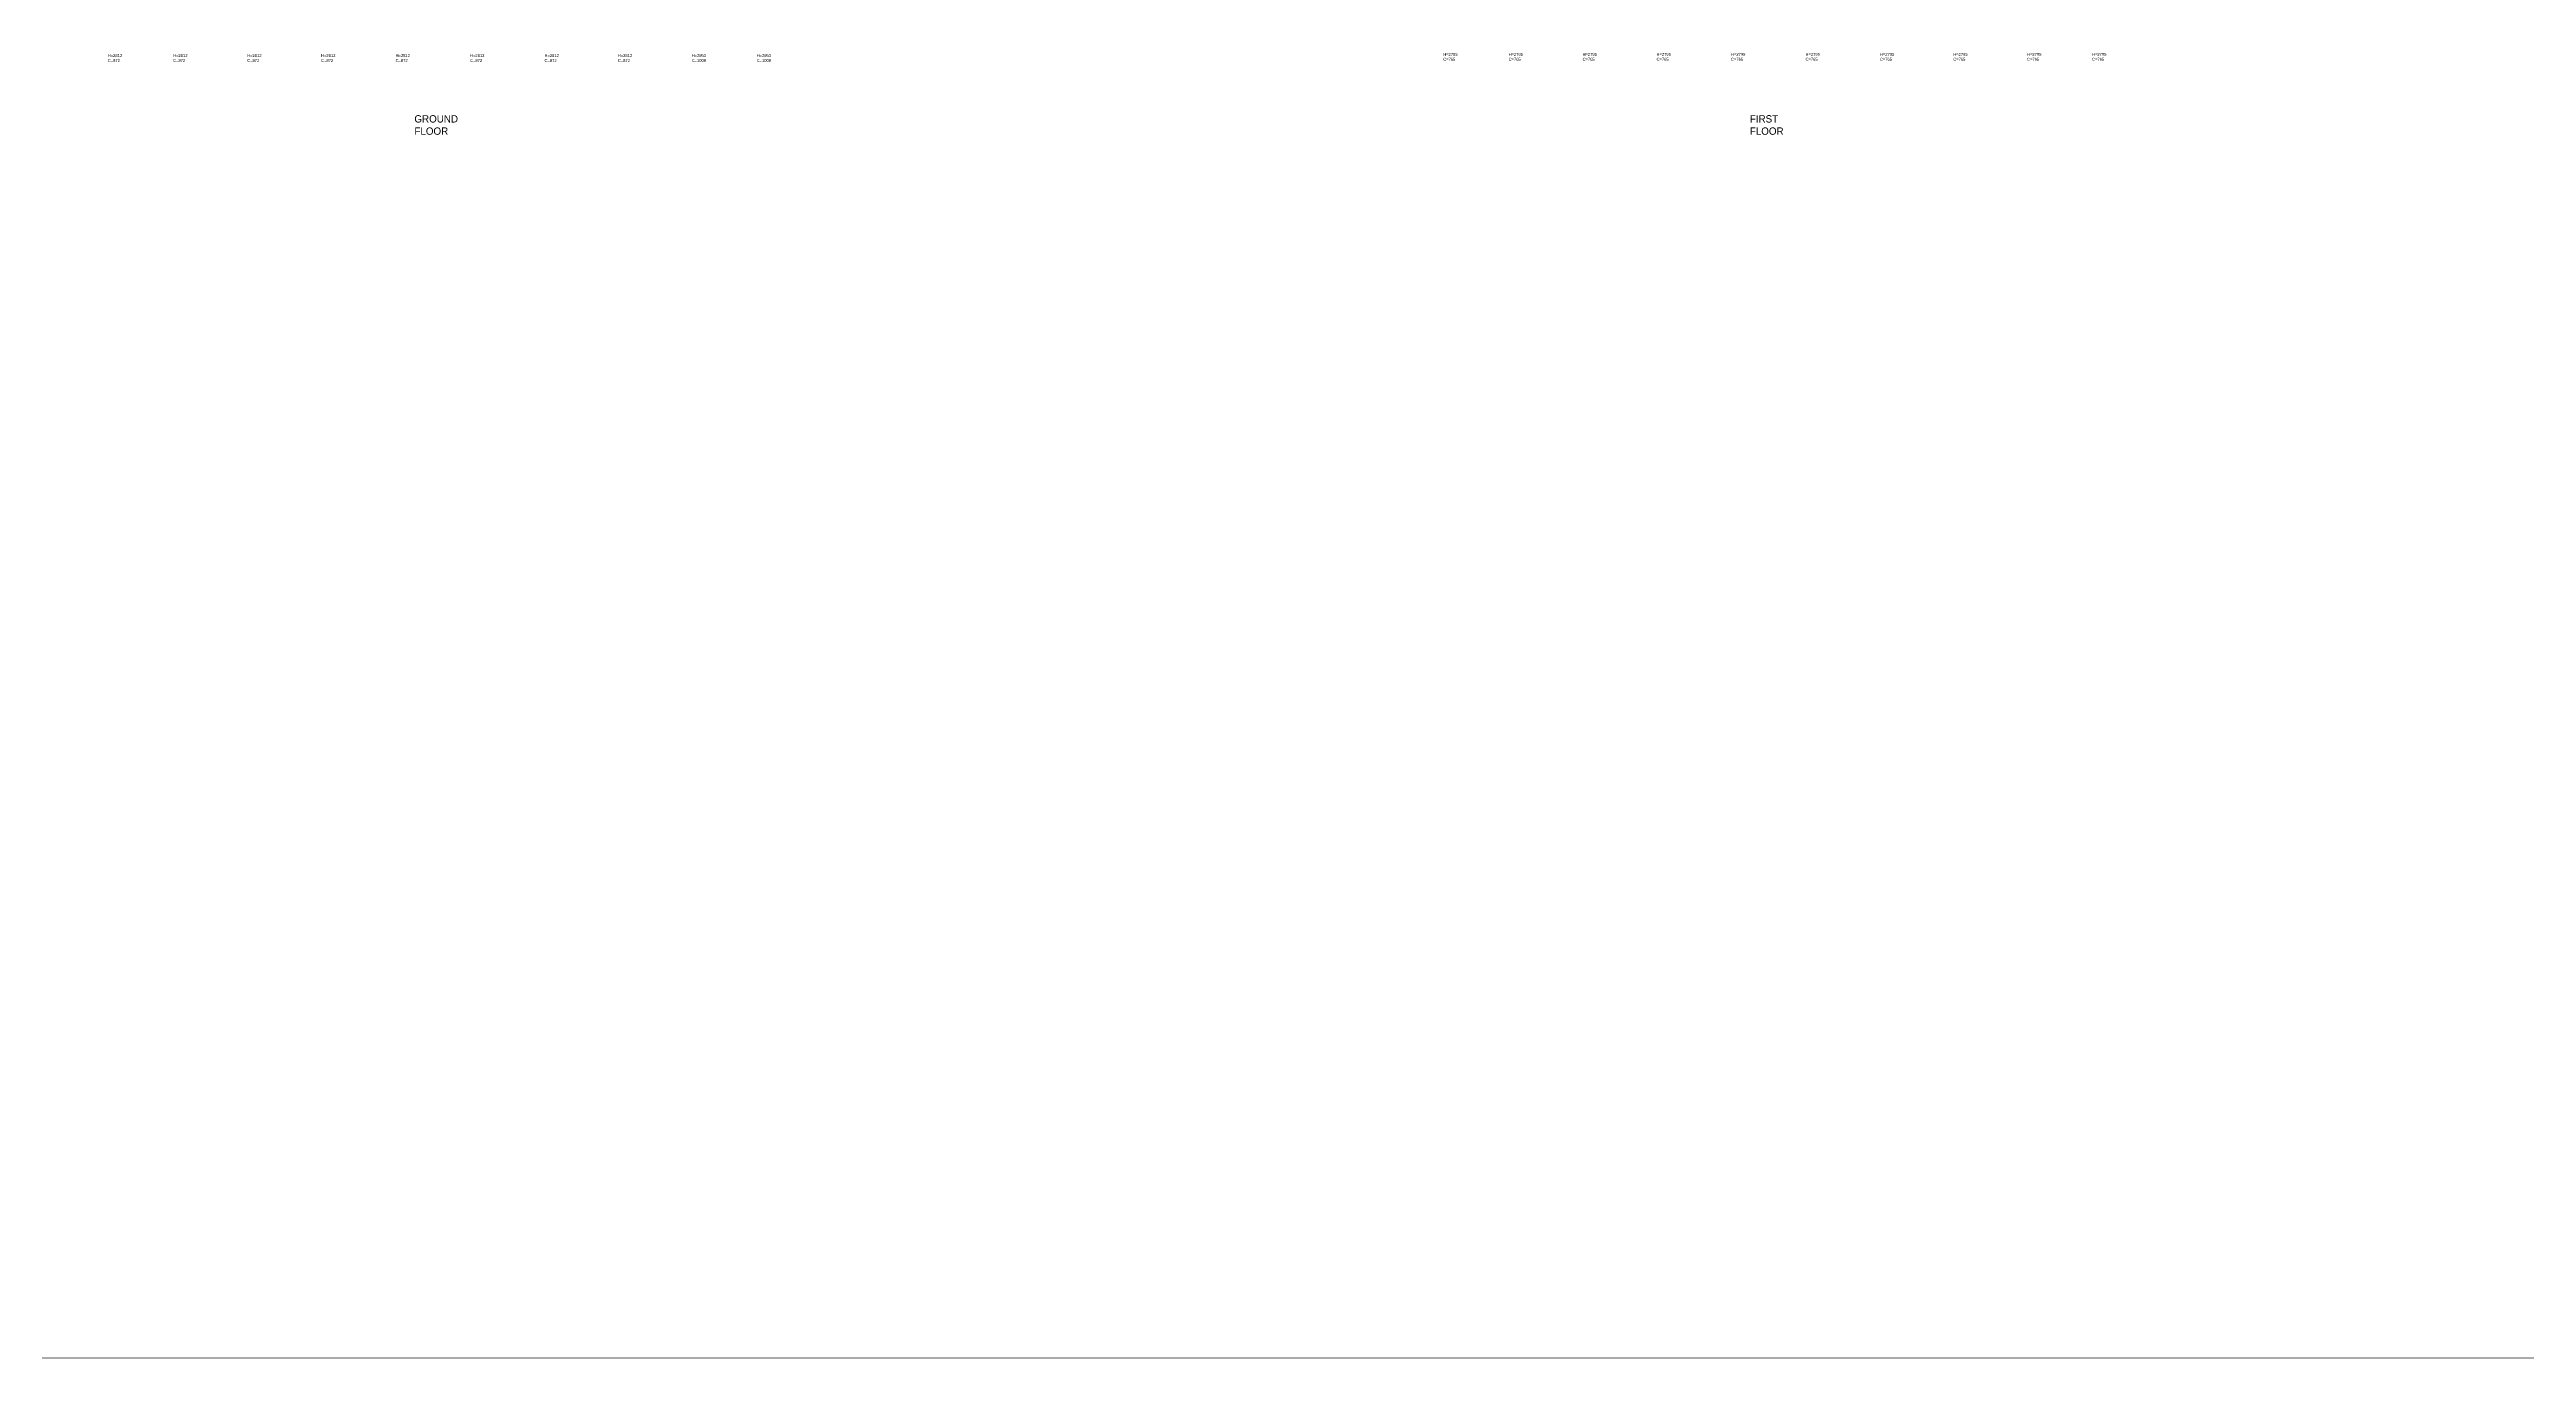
# Model space of a CAD drawing. Header units: millimetres. Extents: x 62976 to 1097852, y -110926 to 167100.
# Drawn here: x 851183 to 935511, y -71853 to -27300 of the extents above; entities that cross this region are included whole.
import ezdxf

# ---------------------------------------------------------------- set-up
doc = ezdxf.new("R2010")
doc.units = ezdxf.units.MM
doc.layers.add('Ceiling tag', color=1, linetype='Continuous', lineweight=15)
doc.layers.add('WALLS', color=7, linetype='Continuous', lineweight=15)
doc.styles.add('Century Gothic', font='GOTHIC.TTF')

msp = doc.modelspace()

# ---------------------------------------------------------------- linework, layer by layer
at = {"layer": 'WALLS', "ltscale": 2, "const_width": 30}
msp.add_lwpolyline([(778894, 45113), (1097837, 45113), (1097837, -71838), (778894, -71838)], close=True, dxfattribs=at)

# ---------------------------------------------------------------- texts
at = {"layer": 'Ceiling tag', "char_height": 100, "width": 730.14, "attachment_point": 7, "style": 'Century Gothic'}
for s, insert in [('H=2812\\PC=872', (853168, -27723)), ('H=2812\\PC=872', (855392, -27723)), ('H=2812\\PC=872', (857912, -27723)), ('H=2812\\PC=872', (860429, -27723)), ('H=2812\\PC=872', (862965, -27723)), ('H=2812\\PC=872', (865501, -27723)), ('H=2812\\PC=872', (868035, -27723)), ('H=2812\\PC=872', (870532, -27723)), ('H=2953\\PC=1008', (873045, -27723)), ('H=2953\\PC=1008', (875258, -27723)), ('H=2795\\PC=765', (898633, -27682)), ('H=2795\\PC=765', (900858, -27682)), ('H=2795\\PC=765', (903377, -27682)), ('H=2795\\PC=765', (905895, -27682)), ('H=2795\\PC=765', (908431, -27682)), ('H=2795\\PC=765', (910967, -27682)), ('H=2795\\PC=765', (913501, -27682)), ('H=2795\\PC=765', (915997, -27682)), ('H=2795\\PC=765', (918510, -27682)), ('H=2795\\PC=765', (920723, -27682))]:
    msp.add_mtext(s, dxfattribs=dict(at, insert=insert))
at = {"layer": 'WALLS', "char_height": 250, "width": 1910, "attachment_point": 1, "style": 'Century Gothic'}
for s, insert in [('GROUND FLOOR', (863604, -29534)), ('FIRST\\PFLOOR', (909069, -29534))]:
    msp.add_mtext(s, dxfattribs=dict(at, insert=insert))

doc.saveas('drawing.dxf')
